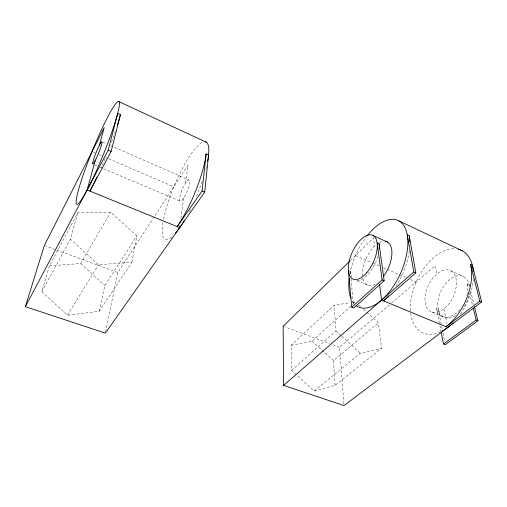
<?xml version="1.0" encoding="UTF-8"?>
<svg xmlns="http://www.w3.org/2000/svg" width="507" height="507" viewBox="0 0 507 507"><rect width="100%" height="100%" fill="white"/><g stroke="black" fill="none" stroke-linecap="round" stroke-linejoin="round"><path stroke-width="0.38" stroke-dasharray="2.54 1.9" d="M180.917 218.371L183.578 198.326M185.625 182.926L187.996 165.105L117.789 272.468L105.671 331.572M131.89 262.252L136.865 235.989L110.703 212.122L77.761 212.813L49.483 265.814L41.821 291.734L67.494 315.265L99.201 311.33L131.89 262.252L98.478 264.781L70.441 239.152L77.761 212.813M99.201 311.33L104.816 285.568L136.865 235.989M41.821 291.734L70.441 239.152M49.483 265.814L80.721 263.532L110.703 212.122M67.494 315.265L98.478 264.781M350.388 260.535L373.482 237.96L374.559 246.237M363.468 309.27L378.418 322.858L381.556 348.372L335.102 385.39L314.169 390.973L291.538 370.332L291.119 345.292L334.151 305.265L350.103 302.78M291.119 345.292L312.09 341.11L351.902 305.125M352.485 304.599L355.413 301.95L350.863 302.66M291.538 370.332L335.976 331.001L334.151 305.265M343.86 404.003L339.671 347.27L390.878 303.592M391.48 303.078L435.12 265.852L436.812 274.084M335.102 385.39L333.479 360.597L378.418 322.858M314.169 390.973L360.42 353.246L381.556 348.372M44.337 245.502L117.789 272.468M283.14 326.274L329.392 343.454M333.061 344.817L339.671 347.27M357.086 280.77L368.304 285.422M94.955 165.111L97.129 166.03M100.025 167.253L102.915 168.476M103.643 168.787L180.372 201.216M349.817 271.258L350.293 271.46A23.943 11.724 -65.6 0 0 351.706 276.689M439.442 323.327L436.419 307.952L438.105 308.668L441.16 324.036M432.237 312.242L442.548 316.628M93.478 152.246L94.923 152.867M99.264 154.73L101.438 155.662M105.786 157.531L107.953 158.463M108.675 158.773L173.838 186.76M355.47 255.566L372.094 262.803M372.816 263.12L379.318 265.953M383.66 267.842L386.549 269.097M387.272 269.413L398.832 274.452M399.554 274.762L405.34 277.285M410.397 279.484L416.177 282.006M102.458 142.074L106.774 143.963M110.374 145.541L188.858 179.871M466.96 295.232A22.574 13.93 -64.5 0 0 467.277 283.502L469.007 284.281L469.539 286.468M450.881 270.865A22.745 13.664 -64.6 0 1 446.027 307.065A22.745 13.664 -64.6 0 1 425.24 295.695A22.745 13.664 -64.6 0 1 450.881 270.865L463.772 276.721M358.867 305.087L360.591 306.653M335.976 331.001L341.217 335.767M341.794 336.299L360.42 353.246M312.09 341.11L333.479 360.597M80.721 263.532L104.816 285.568M470.61 290.879L473.912 304.415M467.277 283.502L468.341 287.894M469.59 293.078L472.518 305.176M443.967 308.864L446.99 323.58M441.603 326.28L442.053 328.536M442.953 333.086L444.639 341.553M439.88 325.57L441.071 331.616M350.293 271.46L350.641 275.117M350.99 278.806L353.417 304.447M206.564 166.233A52.785 12.276 -67.3 0 1 205.405 170.789M202.109 181.506A52.785 12.276 -67.3 0 1 196.146 197.027M190.328 209.524A52.785 12.276 -67.3 0 1 187.888 214.201M171.512 237.054A52.785 12.276 -67.3 0 1 163.222 221.02M163.558 219.208A52.785 12.276 -67.3 0 1 181.5 170.194A52.785 12.276 -67.3 0 1 203.503 141.897M115.349 131.332A55.447 5.995 -67.8 0 1 110.862 143.785M104.943 158.723A55.447 5.995 -67.8 0 1 101.089 167.76M409.295 251.117A47.512 24.298 -65.5 0 1 396.221 285.872M377.785 256.498A23.943 11.724 -65.6 0 1 357.232 280.377M473.361 278.768A45.56 27.41 -64.6 0 1 459.76 315.037M440.577 331.819A45.56 27.41 -64.6 0 1 410.727 313.237M410.505 310.892A45.56 27.41 -64.6 0 1 453.955 248.741M455.495 315.608A22.542 13.968 -64.4 0 1 437.864 307.109A22.542 13.968 -64.4 0 1 451.192 278.482A22.542 13.968 -64.4 0 1 469.324 285.904M468.702 296.006A22.542 13.968 -64.4 0 1 463.176 308.104M459.621 309.676A22.574 13.93 -64.5 0 1 436.419 307.952M353.468 302.85A47.569 24.197 -65.5 0 1 352.352 301.196M349.843 273.831A47.569 24.197 -65.5 0 1 366.352 236.801M377.962 282.279A23.747 12.06 -65.5 0 1 377.385 282.722M375.129 284.18A23.747 12.06 -65.5 0 1 362.803 278.273M362.486 275.935A23.747 12.06 -65.5 0 1 376.219 244.767M379.464 242.606A23.747 12.06 -65.5 0 1 382.893 241.402M184.51 196.849A11.522 2.674 -67.3 0 0 189.13 179.928A11.522 2.674 -67.3 0 0 180.334 194.853A11.522 2.674 -67.3 0 0 184.51 196.849"/><path stroke-width="0.76" d="M99.334 145.401L104.169 127.72L44.337 245.502L25.35 306.678L105.361 333.105L204.714 192.102L208.567 154.971L206.102 153.843A52.861 12.111 -67.3 0 1 177.177 226.604L202.103 190.968L206.102 153.843M179.89 226.084L179.687 227.624L87.141 189.967L95.139 160.725M96.875 177.089A55.447 5.995 -67.8 0 1 89.929 191.095L111.115 151.454L120.425 114.645L117.694 113.397L108.2 150.192L25.35 306.678M349.824 261.086L283.14 326.274L283.59 385.377L343.974 405.575L481.65 301.963L472.29 265.142L470.515 264.318A45.617 27.327 -64.7 0 1 445.976 326.698L479.799 301.145L481.65 301.963M351.769 307.217L382.113 279.889L377.145 242.916L379.103 243.797L384.154 280.758L353.753 308.015L351.769 307.217L348.391 270.656L348.981 270.909M283.59 385.377L413.82 272.005L407.273 234.912L409.212 235.812L415.848 272.899L383.552 300.892A47.512 24.298 -65.5 0 0 388.647 295.873M443.498 343.974L476.111 320.031L477.911 320.798L445.254 344.678L443.498 343.974L441.217 332.377M447.789 327.452L381.575 300.074L379.534 284.421M382.113 279.889L384.154 280.758M108.2 150.192L111.115 151.454M202.103 190.968L204.714 192.102M413.82 272.005L415.848 272.899M373.165 235.59L387.487 242.093M118.48 101.425L206.526 142.315M398.939 220.913L462.276 250.8M470.515 264.318L479.799 301.145M474.476 306.716L477.911 320.798M473.265 308.256L476.111 320.031M205.373 141.789A52.785 12.276 -67.3 0 1 207.623 161.277M184.13 220.786A52.785 12.276 -67.3 0 1 175.504 233.043M120.425 114.645A55.447 5.995 -67.8 0 1 117.358 125.235M367.112 235.831A47.569 24.197 -65.5 0 1 404.256 226.28A47.569 24.197 -65.5 0 1 395.302 283.305A47.569 24.197 -65.5 0 1 356.155 305.582M350.85 298.072A47.569 24.197 -65.5 0 1 349.19 278.109M409.212 235.812A47.512 24.298 -65.5 0 1 409.821 242.042M379.103 243.797A23.943 11.724 -65.6 0 1 379.23 248.563M458.303 249.26A45.56 27.41 -64.6 0 1 473.31 271.302M453.106 322.826A45.56 27.41 -64.6 0 1 441.825 331.21M385.263 241.345A23.747 12.06 -65.5 0 1 391.892 253.918A23.747 12.06 -65.5 0 1 383.742 276.068M95.956 159.09A12.117 1.261 -67.8 0 0 101.875 141.757A12.117 1.261 -67.8 0 0 94.023 158.064A12.117 1.261 -67.8 0 0 95.956 159.09M90.759 182.85A55.529 5.786 -67.8 0 0 119.025 101.673A55.529 5.786 -67.8 0 0 83.509 174.116A55.529 5.786 -67.8 0 0 90.759 182.85M366.834 272.576A23.975 11.674 -65.7 0 0 372.886 235.438A23.975 11.674 -65.7 0 0 348.721 263.564A23.975 11.674 -65.7 0 0 366.834 272.576"/></g></svg>
